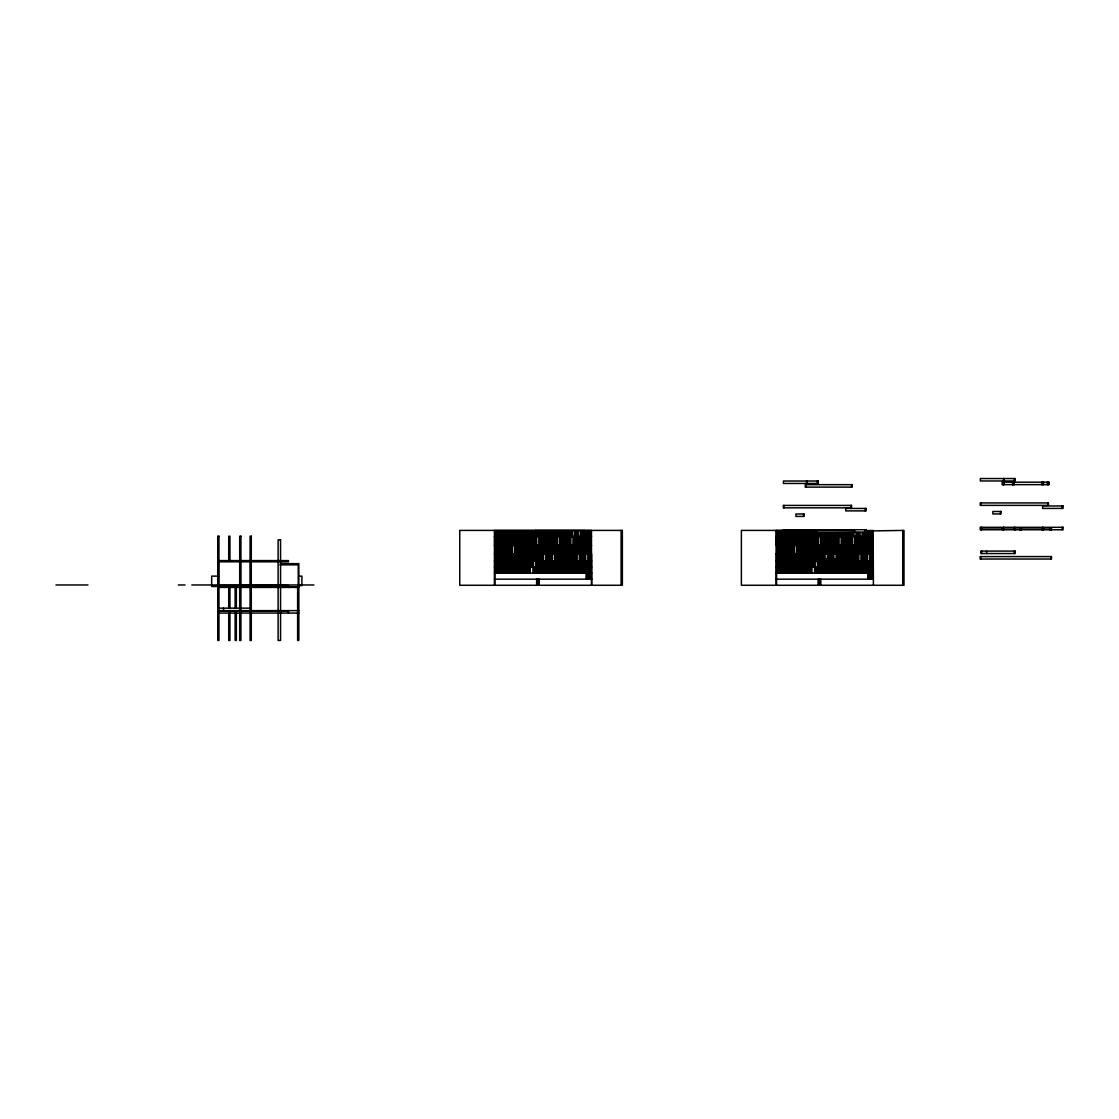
<?xml version="1.0" encoding="UTF-8"?>
<svg xmlns="http://www.w3.org/2000/svg" width="1119" height="1119" viewBox="0 0 1119 1119"><rect width="100%" height="100%" fill="white"/><g stroke="black" fill="none" stroke-linecap="round" stroke-linejoin="round"><path stroke-width="1.5" d="M981.447 527.93L1051.468 527.93L1051.468 529.763M784.237 530.406L741.379 530.406L741.379 585.279L903.998 585.279L903.998 530.406L865.672 531.007M494.416 536.505L591.517 536.505M776.068 536.505L873.17 536.505M494.416 545.415L591.559 545.415M776.068 545.415L873.212 545.415L873.407 585.279M494.416 553.961L591.601 553.961L591.741 585.279M776.068 553.961L873.24 553.961M854.566 559.066L783.216 559.066L783.216 561.5L854.566 561.5L854.594 553.961M217.743 560.591L288.478 560.591L288.478 561.808L218.96 561.808M494.416 560.885L591.643 560.885M776.068 560.885L784.307 560.885L784.307 553.961M873.296 560.885L854.426 560.885L854.426 566.983M218.359 561.192L240.305 561.192L240.305 585.587M240.921 561.192L279.946 561.192M280.547 563.64L298.843 563.64L298.843 640.46L297.626 640.46L297.626 586.328M279.946 564.857L298.227 564.857L298.227 584.971M494.416 566.983L591.699 566.983M776.068 566.983L873.338 566.983M494.416 573.082L591.741 573.082M776.068 573.082L873.379 573.082M218.541 576.131L211.673 576.131L211.673 586.496L218.541 586.496M298.731 576.131L301.906 576.131L301.906 585.587L298.731 585.587M494.416 579.18L591.769 579.18M776.068 579.18L873.407 579.18M55.95 584.971L87.967 584.971M178.299 584.971L185.027 584.971M191.811 584.971L313.921 584.971M240.921 585.279L285.429 585.587M218.96 585.587L288.478 585.587L288.478 587.419M217.743 586.804L298.843 586.804M217.743 587.419L298.843 587.419M217.743 608.149L251.285 608.149M217.743 610.624L298.843 610.624M218.96 611.226L288.478 611.226L288.478 613.058M217.743 613.058L298.843 613.058M1062.141 505.97L1062.141 508.418M1062.141 527.315L1062.141 529.763M1050.937 527.93L1050.937 529.763M1050.839 556.591L1050.839 559.024M1050.223 527.93L1050.223 529.763M1049.748 527.93L1049.748 529.763M1048.503 482.191L1048.503 484.639M1047.888 502.921L1047.888 505.368M1047.79 482.191L1047.79 484.639M1047.314 482.191L1047.314 484.639M1043.523 482.191L1043.523 484.639M1043.523 527.93L1043.523 529.763M1043.034 482.191L1043.034 484.639M1043.02 527.315L1043.034 529.763M1042.838 527.93L1042.81 529.763M1042.628 527.315L1042.628 529.763M1042.307 482.191L1042.307 484.639M1042.307 527.93L1042.307 529.763M1041.817 482.191L1041.817 484.639M1041.817 527.93L1041.817 529.763M1021.465 527.93L1021.465 529.763M1020.99 527.93L1020.99 529.763M1020.248 527.93L1020.248 529.763M1019.773 527.93L1019.773 529.763M1015.003 527.315L1015.003 529.763M1014.793 527.93L1014.765 529.763M1014.262 478.54L1014.262 480.974M1014.262 482.191L1014.262 484.639M1014.262 527.315L1014.29 529.763M1014.262 551.094L1014.262 553.541M1013.786 482.191L1013.786 484.639M1013.045 482.191L1013.045 484.639M1012.667 482.191L1012.681 484.639M1012.555 482.191L1012.555 484.639M1003.897 478.54L1003.897 480.974M1003.897 482.191L1003.897 484.639M1003.897 527.315L1003.897 529.763M1003.547 484.639L1003.547 482.191L1003.421 484.639M1003.519 478.54L1003.519 480.974M1003.519 527.315L1003.421 529.763M1002.708 482.191L1002.708 484.639M1002.302 527.93L1002.19 529.763M1000.47 511.495L1000.47 513.943M986.524 551.094L986.664 553.541M981.657 551.094L981.657 553.541M981.573 527.315L981.475 529.763M980.762 502.921L980.762 505.368M980.762 527.315L980.762 529.763M980.762 556.591L980.762 559.024M902.739 530.406L902.739 585.279M873.128 530.406L873.114 573.278M872.764 536.505L872.82 553.961M872.918 573.082L872.918 579.18M872.694 553.961L872.694 573.082M872.288 530.406L872.288 536.505M872.205 560.885L872.205 566.983M872.247 573.082L872.247 579.18M871.827 553.961L871.785 536.505M871.981 566.983L871.981 573.082M871.631 553.961L871.631 560.885M871.561 573.082L871.561 579.18M871.281 530.406L871.281 536.505M871.1 560.885L870.904 579.18M870.806 536.505L870.834 553.961M870.568 553.961L870.568 560.885M870.274 530.406L870.274 536.505M870.246 573.082L870.246 579.18M869.995 560.885L869.995 566.983M869.827 536.505L869.827 553.961M869.785 566.983L869.785 573.082M869.505 553.961L869.505 560.885M869.603 573.082L869.603 579.18M869.253 530.406L869.253 536.505M868.848 536.505L868.834 553.961M868.904 560.885L868.904 566.983M868.973 573.082L868.973 579.18M868.708 566.983L868.708 573.082M868.344 573.082L868.344 579.18M868.246 530.406L868.246 536.505M867.854 536.505L867.854 545.415M867.812 545.415L867.812 553.961M867.812 560.885L867.715 579.18M867.225 530.406L867.225 536.505M867.365 553.961L867.365 560.885M866.861 536.505L866.791 553.961M866.749 560.885L866.749 566.983M866.526 566.983L866.526 573.082M866.204 530.406L866.204 536.505M866.288 553.961L866.288 560.885M865.868 536.505L865.77 553.961M865.686 560.885L865.686 566.983M865.435 566.983L865.435 573.082M865.225 508.46L865.225 510.893M865.225 529.791L865.183 536.505M865.225 553.961L865.225 560.885M864.861 536.505L864.861 545.415M864.735 545.415L864.735 553.961M864.665 560.885L864.665 566.983M864.176 532.378L864.176 536.505M864.148 553.961L864.148 560.885M864.33 566.983L864.33 573.082M863.868 536.505L863.7 553.961M863.658 560.885L863.658 566.983M863.197 566.983L863.197 573.082M863.155 532.378L863.155 536.505M863.085 553.961L863.085 560.885M862.847 536.505L862.847 545.415M862.651 545.415L862.651 553.961M862.665 560.885L862.665 566.983M862.134 532.378L862.134 536.505M862.022 553.961L862.022 560.885M862.05 566.983L862.05 573.082M861.84 536.505L861.84 545.415M861.602 545.415L861.602 553.961M861.686 560.885L861.686 566.983M860.959 553.961L860.959 560.885M860.875 566.983L860.875 573.082M860.819 536.505L860.819 545.415M860.693 560.885L860.693 566.983M860.525 545.415L860.525 553.961M860.091 532.378L860.091 536.505M859.784 536.505L859.784 545.415M859.686 560.885L859.672 573.082M859.462 545.415L859.462 553.961M859.056 532.378L859.056 536.505M858.763 536.505L858.763 545.415M858.846 553.961L858.846 560.885M858.665 560.885L858.665 566.983M858.385 545.415L858.385 553.961M858.455 566.983L858.455 573.082M858.035 532.378L858.035 536.505M857.727 536.505L857.727 545.415M857.783 553.961L857.616 566.983M857.308 545.415L857.308 553.961M857.196 566.983L857.196 573.082M857.014 532.378L857.014 536.505M856.692 536.505L856.692 545.415M856.72 553.961L856.72 560.885M856.567 560.885L856.567 566.983M856.217 545.415L856.217 553.961M855.993 532.378L855.993 536.505M855.937 566.983L855.937 573.082M855.657 536.505L855.657 545.415M855.657 553.961L855.503 566.983M855.126 545.415L855.126 553.961M854.566 532.238L854.566 530.406L784.531 529.791M854.608 536.505L854.608 545.415M854.65 566.983L854.65 573.082M854.035 530.406L853.951 536.505M854.049 545.415L854.049 553.961M853.937 559.066L853.937 561.5M853.531 553.961L853.531 560.885M853.335 560.885L853.363 573.082M852.93 532.378L852.93 536.505M852.958 545.415L852.958 553.961M852.538 536.505L852.538 545.415M852.454 553.961L852.454 560.885M852.23 560.885L852.23 566.983M852.063 566.983L852.063 573.082M851.909 532.378L851.909 536.505M851.867 545.415L851.867 553.961M851.587 484.667L851.587 487.115M851.489 536.505L851.489 545.415M851.391 553.961L851.391 560.885M851.139 560.885L851.139 566.983M850.986 505.41L850.986 507.844M850.888 532.378L850.888 536.505M850.776 545.415L850.776 553.961M850.776 566.983L850.776 573.082M850.454 536.505L850.454 545.415M850.314 553.961L850.314 560.885M850.02 560.885L850.02 566.983M849.867 532.378L849.867 536.505M849.685 545.415L849.685 553.961M849.475 566.983L849.475 573.082M849.405 536.505L849.405 545.415M849.237 553.961L849.237 560.885M848.831 532.378L848.831 536.505M848.915 560.885L848.915 566.983M848.608 545.415L848.608 553.961M848.37 536.505L848.37 545.415M848.16 553.961L848.16 560.885M848.188 566.983L848.188 573.082M847.81 532.378L847.81 536.505M847.796 560.885L847.796 566.983M847.335 536.505L847.531 553.961M847.069 553.961L847.069 560.885M846.915 566.983L846.915 573.082M846.775 532.378L846.775 536.505M846.677 560.885L846.677 566.983M846.454 545.415L846.454 553.961M846.3 536.505L846.3 545.415M845.978 553.961L845.978 560.885M845.754 532.378L845.754 536.505M845.558 560.885L845.656 573.082M845.265 536.505L845.391 553.961M844.887 553.961L844.887 560.885M844.719 532.378L844.719 536.505M844.313 553.961L844.244 536.505M844.439 560.885L844.411 573.082M843.684 532.378L843.684 536.505M843.796 553.961L843.796 560.885M843.208 536.505L843.25 553.961M843.306 560.885L843.18 573.082M842.705 553.961L842.705 560.885M842.635 532.378L842.635 536.505M842.187 536.505L842.187 553.961M842.187 560.885L842.187 566.983M841.95 566.983L841.95 573.082M841.6 532.378L841.6 536.505M841.6 553.961L841.6 560.885M841.166 536.505L841.138 553.961M841.068 560.885L841.068 566.983M840.733 566.983L840.733 573.082M840.551 532.378L840.551 536.505M840.509 553.961L840.509 560.885M840.075 545.415L840.075 553.961M839.949 560.885L839.949 566.983M839.502 532.378L839.502 536.505M839.404 553.961L839.404 560.885M839.516 566.983L839.516 573.082M839.11 536.505L839.026 553.961M838.83 560.885L838.83 566.983M838.453 532.378L838.453 536.505M838.299 553.961L838.299 560.885M838.299 566.983L838.299 573.082M838.089 536.505L837.977 553.961M837.711 560.885L837.711 566.983M837.39 532.378L837.39 536.505M837.208 553.961L837.208 560.885M837.096 566.983L837.096 573.082M837.068 536.505L836.914 553.961M836.592 560.885L836.592 566.983M836.341 532.378L836.341 536.505M836.047 536.505L836.047 545.415M836.103 553.961L836.103 560.885M835.865 545.415L835.865 553.961M835.879 566.983L835.879 573.082M835.473 560.885L835.473 566.983M835.264 532.378L835.264 536.505M835.026 536.505L835.026 545.415M834.816 545.415L834.816 553.961M834.676 566.983L834.676 573.082M834.354 560.885L834.354 566.983M834.201 532.378L834.201 536.505M833.991 536.505L833.991 545.415M833.893 560.885L833.767 545.415M833.459 566.983L833.459 573.082M833.137 532.378L833.137 536.505M833.221 560.885L833.221 566.983M832.97 536.505L832.97 545.415M832.718 545.415L832.788 560.885M832.242 566.983L832.242 573.082M832.06 532.378L831.935 545.415M832.102 560.885L832.102 566.983M831.669 545.415L831.683 560.885M831.011 573.082L830.983 560.885M830.983 532.378L830.913 545.415M830.62 545.415L830.578 560.885M829.92 532.378L829.878 545.415M829.864 560.885L829.78 573.082M829.557 545.415L829.487 560.885M828.843 532.378L828.843 545.415M828.731 560.885L828.731 566.983M828.508 545.415L828.508 553.961M828.55 566.983L828.55 573.082M828.382 553.961L828.382 560.885M827.766 532.378L827.808 545.415M827.612 560.885L827.612 566.983M827.445 545.415L827.277 560.885M827.305 566.983L827.305 573.082M826.703 532.378L826.759 545.415M826.395 545.415L826.395 553.961M826.493 560.885L826.493 566.983M826.046 566.983L826.046 573.082M825.724 536.505L825.724 545.415M825.626 532.378L825.626 536.505M825.332 545.415L825.332 553.961M825.36 560.885L825.36 566.983M825.081 553.961L825.081 560.885M824.787 566.983L824.787 573.082M824.563 532.378L824.675 545.415M824.269 545.415L824.269 553.961M824.241 560.885L824.241 566.983M823.976 553.961L823.976 560.885M823.626 536.505L823.626 545.415M823.5 532.378L823.5 536.505M823.528 566.983L823.528 573.082M823.22 545.415L823.22 553.961M823.108 560.885L823.108 566.983M822.885 553.961L822.885 560.885M822.423 532.378L822.577 545.415M822.157 545.415L822.157 553.961M822.255 566.983L822.255 573.082M821.975 560.885L821.975 566.983M821.78 553.961L821.78 560.885M821.514 536.505L821.514 545.415M821.36 532.378L821.36 536.505M821.094 545.415L821.094 553.961M820.982 566.983L820.982 573.082M820.856 560.885L820.856 566.983M820.8 579.18L820.8 585.279M820.689 553.961L820.689 560.885M820.297 532.378L820.465 545.415M820.059 579.18L820.059 585.279M820.017 545.415L820.017 553.961M819.709 573.082L819.584 553.961M819.22 532.378L819.22 536.505M819.318 579.18L819.318 585.279M818.954 545.415L818.954 553.961M818.479 553.961L818.423 573.082M818.562 579.18L818.562 585.279M818.353 536.505L818.353 545.415M818.269 579.18L818.269 585.279M818.157 532.378L818.157 536.505M817.891 545.415L817.891 553.961M817.346 481.016L817.346 483.45M817.304 536.505L817.304 545.415M817.346 553.569L817.457 566.983M817.08 531.931L817.08 536.505M817.136 566.983L817.136 573.082M816.828 545.415L816.828 553.961M816.241 536.505L816.241 545.415M816.283 555.695L816.283 560.885M816.003 531.931L816.003 536.505M815.751 545.415L815.751 553.961M815.849 566.983L815.849 573.082M815.191 536.505L815.191 545.415M815.178 555.695L815.191 566.983M814.94 531.931L814.94 536.505M814.688 545.415L814.688 553.961M814.548 566.983L814.548 573.082M814.128 536.505L814.128 545.415M814.072 555.695L814.059 566.983M813.863 531.931L813.863 536.505M813.611 545.415L813.611 553.961M813.079 536.505L813.079 545.415M812.967 555.695L812.926 566.983M812.786 531.931L812.786 536.505M812.548 545.415L812.548 553.961M812.03 536.505L812.03 545.415M811.96 566.983L811.96 573.082M811.723 531.931L811.723 536.505M811.848 555.695L811.793 566.983M811.471 545.415L811.471 553.961M810.981 536.505L810.981 545.415M810.743 555.695L810.66 573.082M810.646 531.931L810.646 536.505M810.394 545.415L810.394 553.961M809.932 536.505L809.932 545.415M809.583 531.931L809.583 536.505M809.638 555.695L809.638 560.885M809.541 560.885L809.359 573.082M809.331 545.415L809.331 553.961M808.883 536.505L808.883 545.415M808.519 531.931L808.519 536.505M808.533 555.695L808.408 566.983M808.254 545.415L808.254 553.961M808.058 566.983L808.058 573.082M807.834 536.505L807.834 545.415M807.456 531.931L807.456 536.505M807.414 555.695L807.289 566.983M807.177 545.415L807.177 553.961M806.995 481.016L806.995 483.45M806.785 536.505L806.785 545.415M806.771 566.983L806.771 573.082M806.603 481.016L806.603 483.45M806.407 531.931L806.407 536.505M806.309 555.695L806.309 560.885M806.1 545.415L806.1 553.961M806.156 560.885L806.156 566.983M805.792 484.667L805.792 487.115M805.736 536.505L805.736 545.415M805.498 566.983L805.498 573.082M805.358 531.931L805.358 536.505M805.204 555.695L805.204 560.885M805.023 545.415L805.023 553.961M805.037 560.885L805.037 566.983M804.687 536.505L804.687 545.415M804.309 531.931L804.309 536.505M804.225 566.983L804.225 573.082M804.085 555.695L804.085 560.885M803.946 545.415L803.946 553.961M803.904 560.885L803.904 566.983M803.554 513.985L803.554 516.418M803.638 536.505L803.638 545.415M803.26 531.931L803.26 536.505M802.882 545.415L802.882 553.961M802.98 555.695L802.98 560.885M802.98 566.983L802.98 573.082M802.589 536.505L802.589 545.415M802.785 560.885L802.785 566.983M802.197 531.931L802.197 536.505M801.875 555.695L801.875 560.885M801.805 545.415L801.805 553.961M801.666 560.885L801.736 573.082M801.54 536.505L801.54 545.415M801.148 531.931L801.148 536.505M800.728 545.415L800.728 553.961M800.77 555.695L800.77 560.885M800.477 536.505L800.477 545.415M800.561 560.885L800.519 573.082M800.085 531.931L800.085 536.505M799.651 545.415L799.651 553.961M799.665 555.695L799.665 560.885M799.428 536.505L799.428 545.415M799.442 560.885L799.316 573.082M799.008 531.931L799.008 536.505M798.379 536.505L798.574 553.961M798.56 555.695L798.56 560.885M798.337 560.885L798.141 573.082M797.945 531.931L797.945 536.505M797.497 545.415L797.497 553.961M797.469 555.695L797.469 560.885M797.329 536.505L797.329 545.415M797.232 560.885L797.232 566.983M796.98 566.983L796.98 573.082M796.868 531.931L796.868 536.505M796.266 536.505L796.42 553.961M796.364 555.695L796.364 560.885M796.113 560.885L796.113 566.983M795.819 566.983L795.819 573.082M795.805 531.931L795.805 536.505M795.217 536.505L795.217 545.415M795.273 555.695L795.273 560.885M795.008 560.885L795.008 566.983M794.728 531.931L794.728 536.505M794.658 566.983L794.658 573.082M794.252 545.415L794.252 553.961M794.182 555.695L794.182 560.885M794.168 536.505L794.168 545.415M793.903 560.885L793.903 566.983M793.651 531.931L793.651 536.505M793.455 566.983L793.455 573.082M793.119 536.505L793.175 553.961M793.091 555.695L793.091 560.885M792.811 560.885L792.811 566.983M792.574 531.931L792.574 536.505M792.098 553.961L792.056 536.505M792.238 566.983L792.238 573.082M791.986 555.695L791.986 560.885M791.706 560.885L791.706 566.983M791.497 531.931L791.497 536.505M791.007 536.505L791.021 553.961M791.007 566.983L791.007 573.082M790.895 555.695L790.895 560.885M790.601 560.885L790.601 566.983M790.42 531.931L790.42 536.505M789.958 536.505L789.804 560.885M789.748 566.983L789.748 573.082M789.608 553.569L789.608 556.017M789.357 531.931L789.357 536.505M789.496 560.885L789.496 566.983M788.909 536.505L788.853 553.961M788.713 555.695L788.713 560.885M788.377 560.885L788.475 573.082M788.28 531.931L788.28 536.505M787.846 536.505L787.776 553.961M787.608 555.695L787.608 560.885M787.203 531.931L787.203 536.505M787.272 560.885L787.203 573.082M786.797 536.505L786.797 545.415M786.685 545.415L786.685 553.961M786.517 555.695L786.517 560.885M786.139 531.931L786.139 536.505M786.167 560.885L786.167 566.983M785.902 566.983L785.902 573.082M785.748 536.505L785.608 553.961M785.412 555.695L785.412 560.885M785.062 531.931L785.062 536.505M785.048 560.885L785.048 566.983M784.699 536.505L784.699 545.415M784.531 545.415L784.531 553.961M784.601 566.983L784.601 573.082M783.999 531.931L783.999 536.505M783.929 560.885L783.929 566.983M783.846 505.41L783.846 507.844M783.846 529.791L783.846 532.238M783.846 559.066L783.846 561.5M783.65 536.505L783.454 553.961M783.3 566.983L783.3 573.082M783.188 553.961L783.188 560.885M782.936 530.406L782.936 536.505M782.81 560.885L782.81 566.983M782.601 536.505L782.601 545.415M782.377 545.415L782.377 553.961M782.083 553.961L782.083 560.885M781.873 530.406L781.873 536.505M781.985 566.983L781.985 573.082M781.691 560.885L781.691 566.983M781.552 536.505L781.552 545.415M781.3 545.415L781.3 553.961M780.978 553.961L780.978 560.885M780.81 530.406L780.81 536.505M780.684 566.983L780.684 573.082M780.516 536.505L780.516 545.415M780.572 560.885L780.572 566.983M780.223 545.415L780.223 553.961M779.747 530.406L779.747 536.505M779.873 553.961L779.873 560.885M779.467 536.505L779.467 545.415M779.439 560.885L779.37 573.082M779.146 545.415L779.146 553.961M778.684 530.406L778.684 536.505M778.768 553.961L778.768 560.885M778.418 536.505L778.418 545.415M778.32 560.885L778.32 566.983M778.069 545.415L778.069 553.961M778.069 566.983L778.069 573.082M777.635 530.406L777.635 536.505M777.663 553.961L777.663 560.885M777.369 536.505L777.369 545.415M777.187 560.885L777.187 566.983M776.992 545.415L776.992 553.961M776.782 566.983L776.782 573.082M776.572 530.406L776.572 536.505M776.558 553.961L776.558 585.279M776.334 536.505L776.334 545.415M776.068 530.406L776.068 585.279M621.101 530.406L621.101 585.279M591.489 530.406L591.475 585.279M591.126 536.505L591.056 560.885M591.28 573.082L591.28 579.18M590.65 530.406L590.65 536.505M590.566 560.885L590.566 566.983M590.594 573.082L590.594 579.18M590.342 566.983L590.342 573.082M590.147 536.505L589.993 560.885M589.923 573.082L589.923 579.18M589.643 530.406L589.643 536.505M589.461 560.885L589.461 566.983M589.265 579.18L589.237 566.983M589.167 536.505L589.195 553.961M588.93 553.961L588.93 560.885M588.636 530.406L588.636 536.505M588.608 573.082L588.608 579.18M588.356 560.885L588.356 566.983M588.188 536.505L588.188 553.961M588.146 566.983L588.146 573.082M587.853 553.961L587.853 560.885M587.965 573.082L587.965 579.18M587.615 530.406L587.615 536.505M587.209 536.505L587.181 553.961M587.265 560.885L587.265 566.983M587.335 573.082L587.335 579.18M587.069 566.983L587.069 573.082M586.706 573.082L586.706 579.18M586.608 530.406L586.608 536.505M586.216 536.505L586.174 553.961M586.174 560.885L586.174 566.983M586.076 573.082L586.076 579.18M585.978 566.983L585.978 573.082M585.587 530.406L585.587 536.505M585.713 553.961L585.713 560.885M585.223 536.505L585.153 553.961M585.111 560.885L585.111 566.983M584.887 566.983L584.887 573.082M584.65 553.961L584.65 560.885M584.566 530.406L584.566 536.505M584.216 530.406L535.665 530.406M584.23 536.505L584.132 553.961M584.048 560.885L584.048 566.983M583.796 566.983L583.796 573.082M583.545 531.007L583.545 536.505M583.572 553.961L583.572 560.885M583.223 536.505L583.223 545.415M583.097 545.415L583.097 553.961M583.013 560.885L583.013 566.983M582.523 531.007L582.523 536.505M582.509 553.961L582.509 560.885M582.691 566.983L582.691 573.082M582.216 536.505L582.062 553.961M582.02 560.885L582.02 566.983M581.502 531.007L581.502 536.505M581.446 553.961L581.446 560.885M581.558 566.983L581.558 573.082M581.209 536.505L581.209 545.415M581.013 545.415L581.013 553.961M581.027 560.885L581.027 566.983M580.481 531.007L580.481 536.505M580.411 566.983L580.411 573.082M580.188 536.505L580.188 545.415M580.383 553.961L580.383 560.885M579.95 545.415L579.95 553.961M580.048 560.885L580.048 566.983M579.32 553.961L579.32 560.885M579.236 566.983L579.236 573.082M579.166 536.505L579.166 545.415M579.055 560.885L579.055 566.983M578.887 545.415L578.887 553.961M578.439 531.007L578.439 536.505M578.145 536.505L578.145 545.415M578.047 560.885L578.033 573.082M577.824 545.415L577.824 553.961M577.418 531.007L577.418 536.505M577.208 553.961L577.208 560.885M577.124 536.505L577.124 545.415M577.012 560.885L577.012 566.983M576.747 545.415L576.747 553.961M576.803 566.983L576.803 573.082M576.397 531.007L576.397 536.505M576.089 536.505L576.089 545.415M576.145 553.961L575.977 566.983M575.656 545.415L575.656 553.961M575.558 566.983L575.558 573.082M575.376 531.007L575.376 536.505M575.054 536.505L575.054 545.415M575.082 553.961L575.082 560.885M574.928 560.885L574.928 566.983M574.579 545.415L574.579 553.961M574.355 531.007L574.355 536.505M574.299 566.983L574.299 573.082M574.005 536.505L574.005 545.415M574.019 553.961L574.019 560.885M573.851 560.885L573.851 566.983M573.487 545.415L573.487 553.961M572.97 536.505L572.97 545.415M572.956 553.961L572.956 560.885M573.012 566.983L573.012 573.082M572.774 560.885L572.774 566.983M572.313 531.007L572.313 536.505M572.396 545.415L572.396 553.961M571.879 553.961L571.879 560.885M571.697 560.885L571.725 573.082M571.319 545.415L571.319 553.961M571.291 531.007L571.291 536.505M570.886 536.505L570.886 545.415M570.816 553.961L570.816 560.885M570.592 560.885L570.424 573.082M570.27 531.007L570.27 536.505M570.228 545.415L570.228 553.961M569.851 536.505L569.851 545.415M569.753 553.961L569.753 560.885M569.487 560.885L569.487 566.983M569.249 531.007L569.249 536.505M569.137 545.415L569.137 553.961M569.137 566.983L569.137 573.082M568.802 536.505L568.802 545.415M568.676 553.961L568.676 560.885M568.382 560.885L568.382 566.983M568.228 531.007L568.228 536.505M568.046 545.415L568.046 553.961M567.837 566.983L567.837 573.082M567.767 536.505L567.767 545.415M567.599 553.961L567.599 560.885M567.193 531.007L567.193 536.505M567.277 560.885L567.277 566.983M566.969 545.415L566.969 553.961M566.732 536.505L566.732 545.415M566.508 553.961L566.508 560.885M566.55 566.983L566.55 573.082M566.172 531.007L566.172 536.505M566.158 560.885L566.158 566.983M565.892 545.415L565.892 553.961M565.696 536.505L565.696 545.415M565.431 553.961L565.431 560.885M565.277 566.983L565.277 573.082M565.137 531.007L565.137 536.505M565.039 560.885L565.039 566.983M564.815 553.961L564.661 536.505M564.34 553.961L564.34 560.885M564.102 531.007L564.102 536.505M563.906 560.885L564.018 573.082M563.626 536.505L563.738 553.961M563.249 553.961L563.249 560.885M563.067 531.007L563.067 536.505M562.787 560.885L562.773 573.082M562.591 536.505L562.675 553.961M562.032 531.007L562.032 536.505M562.158 553.961L562.158 560.885M561.57 536.505L561.612 553.961M561.668 560.885L561.542 573.082M561.067 553.961L561.067 560.885M560.997 531.007L560.997 536.505M560.549 536.505L560.549 553.961M560.549 560.885L560.549 566.983M560.311 566.983L560.311 573.082M559.962 531.007L559.962 536.505M559.962 553.961L559.962 560.885M559.514 536.505L559.5 553.961M559.43 560.885L559.43 566.983M559.094 566.983L559.094 573.082M558.913 531.007L558.913 536.505M558.871 553.961L558.871 560.885M558.437 545.415L558.437 553.961M558.311 560.885L558.311 566.983M557.863 531.007L557.863 536.505M557.877 566.983L557.877 573.082M557.766 553.961L557.766 560.885M557.472 536.505L557.388 553.961M557.192 560.885L557.192 566.983M556.814 531.007L556.814 536.505M556.661 553.961L556.661 560.885M556.661 566.983L556.661 573.082M556.451 536.505L556.451 545.415M556.325 545.415L556.325 553.961M556.073 560.885L556.073 566.983M555.751 531.007L555.751 536.505M555.556 553.961L555.556 560.885M555.43 536.505L555.276 553.961M555.458 566.983L555.458 573.082M554.954 560.885L554.954 566.983M554.688 531.007L554.688 536.505M554.409 536.505L554.409 545.415M554.464 553.961L554.464 560.885M554.227 545.415L554.227 553.961M554.241 566.983L554.241 573.082M553.835 560.885L553.835 566.983M553.625 531.007L553.625 536.505M553.373 536.505L553.373 545.415M553.178 545.415L553.178 553.961M553.038 566.983L553.038 573.082M552.702 560.885L552.702 566.983M552.562 531.007L552.562 536.505M552.352 536.505L552.352 545.415M552.254 553.961L552.254 560.885M552.129 545.415L552.129 553.961M551.821 566.983L551.821 573.082M551.499 531.007L551.499 536.505M551.583 560.885L551.583 566.983M551.331 536.505L551.331 545.415M551.08 545.415L551.149 560.885M550.604 566.983L550.604 573.082M550.422 531.007L550.422 536.505M550.464 560.885L550.464 566.983M550.296 536.505L550.296 545.415M550.03 545.415L550.044 560.885M549.345 531.007L549.275 545.415M549.345 560.885L549.373 573.082M548.967 545.415L548.939 560.885M548.282 531.007L548.24 545.415M548.212 560.885L548.142 573.082M547.918 545.415L547.848 560.885M547.205 531.007L547.205 545.415M547.093 560.885L547.093 566.983M546.869 545.415L546.869 553.961M546.911 566.983L546.911 573.082M546.743 553.961L546.743 560.885M546.128 531.007L546.17 545.415M545.974 560.885L545.974 566.983M545.806 545.415L545.806 553.961M545.638 553.961L545.638 560.885M545.666 566.983L545.666 573.082M545.065 531.007L545.121 545.415M544.757 545.415L544.757 553.961M544.841 560.885L544.841 566.983M544.407 566.983L544.407 573.082M544.086 536.505L544.086 545.415M543.988 531.007L543.988 536.505M543.694 545.415L543.694 553.961M543.722 560.885L543.722 566.983M543.442 553.961L543.442 560.885M543.149 566.983L543.149 573.082M542.925 531.007L543.037 545.415M542.631 545.415L542.631 553.961M542.589 560.885L542.589 566.983M542.337 553.961L542.337 560.885M541.988 536.505L541.988 545.415M541.848 531.007L541.848 536.505M541.89 566.983L541.89 573.082M541.568 545.415L541.568 553.961M541.47 560.885L541.47 566.983M541.246 553.961L541.246 560.885M540.785 531.007L540.939 545.415M540.617 566.983L540.617 573.082M540.505 545.415L540.505 553.961M540.337 560.885L540.337 566.983M540.141 553.961L540.141 560.885M539.876 536.505L539.876 545.415M539.722 531.007L539.722 536.505M539.442 545.415L539.442 553.961M539.204 560.885L539.344 573.082M539.162 579.18L539.162 585.279M539.036 553.961L539.036 560.885M538.826 536.505L538.826 545.415M538.645 531.007L538.645 536.505M538.379 545.415L538.379 553.961M538.421 579.18L538.421 585.279M538.057 573.082L537.945 553.961M537.582 531.007L537.582 536.505M537.666 579.18L537.666 585.279M537.316 545.415L537.316 553.961M536.84 553.961L536.952 566.983M536.924 579.18L536.924 585.279M536.714 536.505L536.714 545.415M536.784 566.983L536.784 573.082M536.63 579.18L536.63 585.279M536.505 531.007L536.505 536.505M536.253 545.415L536.253 553.961M535.651 536.505L535.651 545.415M535.735 553.961L535.819 566.983M535.442 530.406L535.442 536.505M535.497 566.983L535.497 573.082M535.176 545.415L535.176 553.961M534.602 536.505L534.602 545.415M534.63 553.961L534.63 560.885M534.364 530.406L534.364 536.505M534.113 545.415L534.113 553.961M534.197 566.983L534.197 573.082M533.553 536.505L533.553 545.415M533.553 560.885L533.553 566.983M533.525 553.961L533.525 560.885M533.287 530.406L533.287 536.505M533.05 545.415L533.05 553.961M532.91 566.983L532.91 573.082M532.49 536.505L532.49 545.415M532.42 553.961L532.42 566.983M532.224 530.406L532.224 536.505M531.973 545.415L531.973 553.961M531.441 536.505L531.441 545.415M531.315 553.961L531.287 566.983M531.147 530.406L531.147 536.505M530.896 545.415L530.896 553.961M530.392 536.505L530.392 545.415M530.308 566.983L530.308 573.082M530.07 530.406L530.07 536.505M530.21 553.961L530.154 566.983M529.833 545.415L529.833 553.961M529.343 536.505L529.343 545.415M529.007 530.406L529.007 536.505M529.105 553.961L529.021 573.082M528.755 545.415L528.755 553.961M528.294 536.505L528.294 545.415M528 553.961L528 560.885M527.944 530.406L527.944 536.505M527.902 560.885L527.72 573.082M527.678 545.415L527.678 553.961M527.245 536.505L527.245 545.415M526.881 530.406L526.881 536.505M526.881 553.961L526.769 566.983M526.615 545.415L526.615 553.961M526.42 566.983L526.42 573.082M526.196 536.505L526.196 545.415M525.818 530.406L525.818 536.505M525.776 553.961L525.636 566.983M525.538 545.415L525.538 553.961M525.147 536.505L525.147 545.415M525.133 566.983L525.133 573.082M524.769 530.406L524.769 536.505M524.461 545.415L524.517 566.983M524.098 536.505L524.098 545.415M523.86 566.983L523.86 573.082M523.72 530.406L523.72 536.505M523.552 553.961L523.552 560.885M523.384 545.415L523.384 553.961M523.398 560.885L523.398 566.983M523.049 536.505L523.049 545.415M522.671 530.406L522.671 536.505M522.587 566.983L522.587 573.082M522.447 553.961L522.447 560.885M522.307 545.415L522.307 553.961M522.265 560.885L522.265 566.983M522 536.505L522 545.415M521.622 530.406L521.622 536.505M521.23 545.415L521.342 560.885M521.342 566.983L521.342 573.082M521.146 560.885L521.146 566.983M520.95 536.505L520.95 545.415M520.559 530.406L520.559 536.505M520.153 545.415L520.097 573.082M519.901 536.505L519.901 545.415M519.51 530.406L519.51 536.505M519.132 560.885L519.076 545.415M518.922 560.885L518.88 573.082M518.838 536.505L518.838 545.415M518.447 530.406L518.447 536.505M517.999 545.415L518.027 560.885M517.789 536.505L517.789 545.415M517.803 560.885L517.803 566.983M517.677 566.983L517.677 573.082M517.37 530.406L517.37 536.505M516.936 545.415L516.922 560.885M516.74 536.505L516.74 545.415M516.698 560.885L516.698 566.983M516.307 530.406L516.307 536.505M516.502 566.983L516.502 573.082M515.845 545.415L515.817 560.885M515.691 536.505L515.691 545.415M515.579 560.885L515.579 566.983M515.23 530.406L515.23 536.505M515.341 566.983L515.341 573.082M514.768 545.415L514.726 560.885M514.628 536.505L514.628 545.415M514.474 560.885L514.474 566.983M514.153 530.406L514.153 536.505M514.181 566.983L514.181 573.082M513.579 536.505L513.579 545.415M513.635 553.961L513.635 560.885M513.369 560.885L513.369 566.983M513.089 530.406L513.089 536.505M513.006 566.983L513.006 573.082M512.614 545.415L512.614 553.961M512.53 536.505L512.53 545.415M512.544 553.961L512.544 560.885M512.264 560.885L512.264 566.983M512.012 530.406L512.012 536.505M511.817 566.983L511.817 573.082M511.467 536.505L511.439 560.885M511.159 560.885L511.159 566.983M510.935 530.406L510.935 536.505M510.6 566.983L510.6 573.082M510.418 536.505L510.348 560.885M510.054 560.885L510.054 566.983M509.858 530.406L509.858 536.505M509.369 536.505L509.257 560.885M509.369 566.983L509.369 573.082M508.949 560.885L508.949 566.983M508.781 530.406L508.781 536.505M508.32 536.505L508.166 560.885M508.11 566.983L508.11 573.082M507.718 530.406L507.718 536.505M507.844 560.885L507.844 566.983M507.257 536.505L507.215 553.961M507.075 553.961L507.075 560.885M506.739 560.885L506.837 573.082M506.641 530.406L506.641 536.505M506.208 536.505L506.138 553.961M505.97 553.961L505.97 560.885M505.564 530.406L505.564 536.505M505.634 560.885L505.634 566.983M505.564 566.983L505.564 573.082M505.159 536.505L504.865 560.885M504.501 530.406L504.501 536.505M504.529 560.885L504.529 566.983M504.263 566.983L504.263 573.082M504.109 536.505L503.97 553.961M503.774 553.961L503.774 560.885M503.424 530.406L503.424 536.505M503.41 560.885L503.41 566.983M503.06 536.505L503.06 545.415M502.893 545.415L502.893 553.961M502.963 566.983L502.963 573.082M502.655 553.961L502.655 560.885M502.361 530.406L502.361 536.505M502.291 560.885L502.291 566.983M502.011 536.505L502.011 545.415M501.816 545.415L501.816 553.961M501.662 566.983L501.662 573.082M501.55 553.961L501.55 560.885M501.298 530.406L501.298 536.505M501.172 560.885L501.172 566.983M500.962 536.505L500.962 545.415M500.739 545.415L500.739 553.961M500.445 553.961L500.445 560.885M500.235 530.406L500.235 536.505M500.347 566.983L500.347 573.082M500.053 560.885L500.053 566.983M499.913 536.505L499.913 545.415M499.661 545.415L499.661 553.961M499.34 553.961L499.34 560.885M499.172 530.406L499.172 536.505M499.046 573.082L498.934 560.885M498.864 536.505L498.864 545.415M498.584 545.415L498.584 553.961M498.109 530.406L498.109 536.505M498.235 553.961L498.235 560.885M497.829 536.505L497.829 545.415M497.801 560.885L497.731 573.082M497.507 545.415L497.507 553.961M497.046 530.406L497.046 536.505M497.13 553.961L497.13 560.885M496.78 536.505L496.78 545.415M496.668 560.885L496.668 566.983M496.43 545.415L496.43 553.961M496.43 566.983L496.43 573.082M496.025 553.961L496.025 560.885M495.997 530.406L495.997 536.505M495.731 536.505L495.731 545.415M495.549 560.885L495.549 566.983M495.353 545.415L495.353 553.961M495.144 566.983L495.144 573.082M494.934 530.406L494.934 536.505M494.92 553.961L494.92 585.279M494.696 536.505L494.696 545.415M494.416 530.406L494.416 585.279M250.67 561.192L250.67 584.971M236.347 586.636L236.347 607.869M236.347 612.68L236.347 640.46L235.13 640.46L235.13 612.68M235.13 586.636L235.13 607.869M229.941 560.521L229.941 536.197L228.724 536.197L228.724 560.521M229.941 586.594L229.941 607.869M229.941 612.652L229.941 640.46L228.724 640.46L228.724 612.652M228.724 586.594L228.724 607.869M223.534 608.149L223.534 610.582M218.359 560.591L218.359 586.804M1015.185 478.54L980.356 478.54L980.356 480.974L1015.185 480.974L1015.185 478.54M818.269 481.016L783.44 481.016L783.44 483.45L818.269 483.45L818.269 481.016M1049.035 482.191L1002.176 482.191L1002.176 484.639L1049.035 484.639L1049.035 482.191M852.119 484.667L805.26 484.667L805.26 487.115L852.119 487.115L852.119 484.667M1048.419 502.921L980.23 502.921L980.23 505.368L1048.419 505.368L1048.419 502.921M851.517 505.41L783.314 505.41L783.314 507.844L851.517 507.844L851.517 505.41M1063.05 505.97L1042.628 505.97L1042.628 508.418L1063.05 508.418L1063.05 505.97M866.148 508.46L845.726 508.46L845.726 510.893L866.148 510.893L866.148 508.46M1000.876 511.495L992.847 511.495L992.847 513.943L1000.876 513.943L1000.876 511.495M803.974 513.985L795.931 513.985L795.931 516.418L803.974 516.418L803.974 513.985M1063.05 527.315L980.23 527.315L980.23 529.763L1063.05 529.763L1063.05 527.315M866.148 529.791L783.314 529.791L783.314 532.238L866.148 532.238L866.148 529.791M622.36 530.406L459.741 530.406L459.741 585.279L622.36 585.279L622.36 530.406M218.96 536.197L217.743 536.197L217.743 640.46L218.96 640.46L218.96 536.197M240.921 536.197L239.704 536.197L239.704 640.46L240.921 640.46L240.921 536.197M251.285 536.197L250.069 536.197L250.069 640.46L251.285 640.46L251.285 536.197M280.547 539.862L278.113 539.862L278.113 640.46L280.547 640.46L280.547 539.862M1015.185 551.094L980.873 551.094L980.873 553.541L1015.185 553.541L1015.185 551.094M818.269 553.569L783.971 553.569L783.971 556.017L818.269 556.017L818.269 553.569M1051.468 556.591L980.118 556.591L980.118 559.024L1051.468 559.024L1051.468 556.591"/></g></svg>
